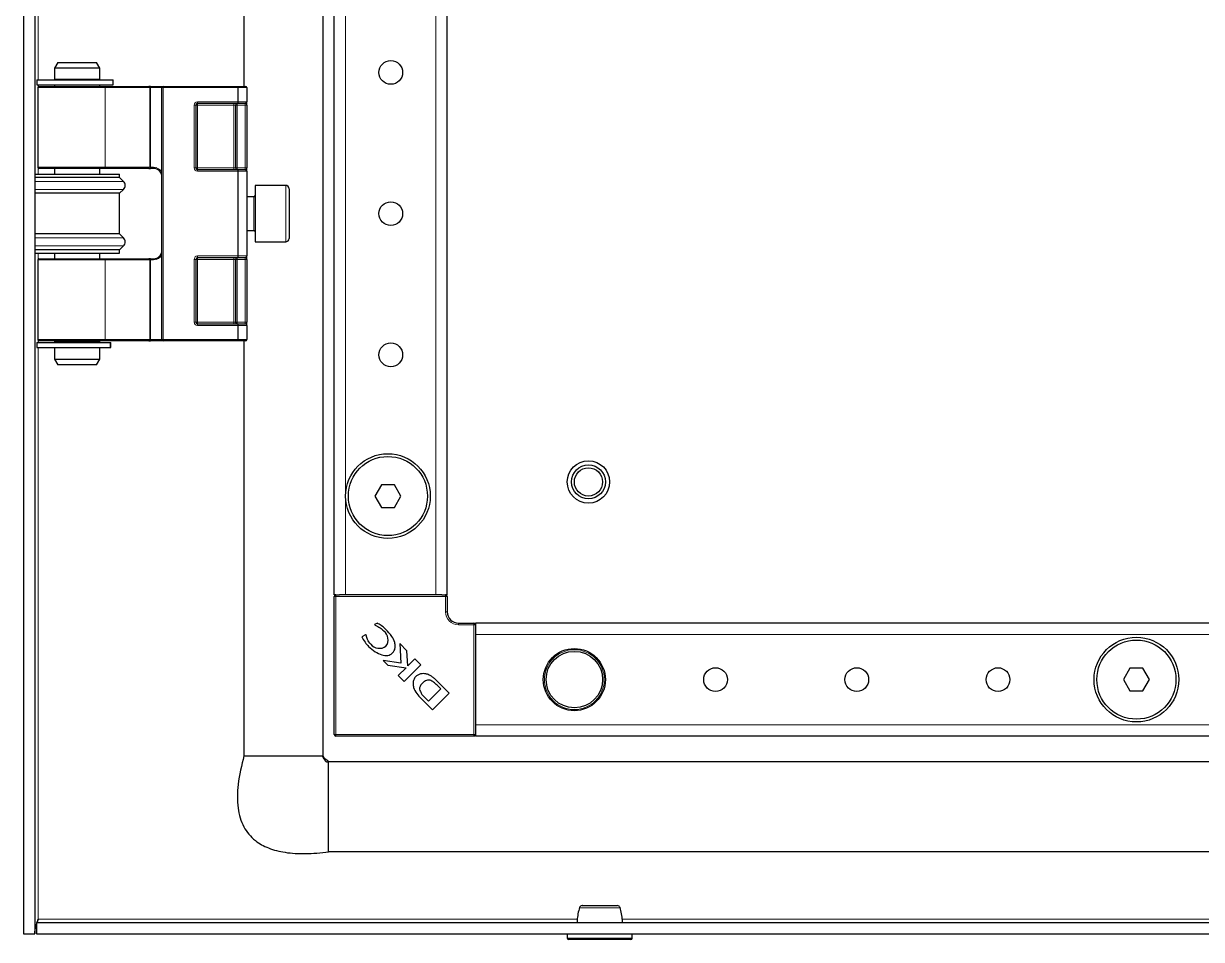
# Model space of a CAD drawing. Header units: millimetres. Extents: x -421 to 2398, y -1229 to 1219.
# Drawn here: x -272.9 to -64.3, y -704.5 to -542.3 of the extents above; entities that cross this region are included whole.
import ezdxf

# ---------------------------------------------------------------- set-up
doc = ezdxf.new("R2010")
doc.units = ezdxf.units.MM

msp = doc.modelspace()

# ---------------------------------------------------------------- linework, layer by layer
at = {"color": 7, "linetype": 'Continuous', "lineweight": 25}
for p, q in [((-272.86, 451.55), (-272.86, -703.45)), ((-270.86, 451.55), (-270.86, -703.45)), ((-219.86, 420.05), (-219.86, -671.95)), ((-217.86, -643.45), (-217.86, 391.55)), ((-197.86, -643.45), (-197.86, 391.55)), ((-233.86, -348.45), (-233.86, -553.45)), ((-266.78, -549.2), (-267.36, -550.2)), ((-267.36, -550.2), (-267.36, -552.2)), ((-263.89, -550.2), (-267.36, -550.2)), ((-266.78, -549.2), (-263.82, -549.2)), ((-259.36, -550.2), (-263.89, -550.2)), ((-263.82, -549.2), (-259.94, -549.2)), ((-259.36, -550.2), (-259.94, -549.2)), ((-259.36, -552.2), (-259.36, -550.2)), ((-270.51, -552.25), (-270.51, -553.15)), ((-270.51, -552.25), (-257.04, -552.25)), ((-259.36, -552.2), (-267.36, -552.2)), ((-266.86, -552.2), (-266.86, -552.25)), ((-259.86, -552.25), (-259.86, -552.2)), ((-257.04, -552.25), (-256.99, -552.25)), ((-256.99, -553.15), (-256.99, -552.25)), ((-270.51, -553.15), (-257.04, -553.15)), ((-270.36, -553.65), (-270.36, -567.75)), ((-270.16, -553.45), (-258.55, -553.45)), ((-267.36, -553.2), (-267.36, -553.45)), ((-259.36, -553.2), (-267.36, -553.2)), ((-266.86, -553.15), (-266.86, -553.2)), ((-259.86, -553.2), (-259.86, -553.15)), ((-259.36, -553.45), (-259.36, -553.2)), ((-258.55, -553.45), (-250.66, -553.45)), ((-257.04, -553.15), (-256.99, -553.15)), ((-250.38, -553.45), (-250.66, -553.45)), ((-250.38, -553.45), (-248.16, -553.45)), ((-248.36, -598.25), (-248.36, -553.65)), ((-248.16, -553.45), (-234.94, -553.45)), ((-234.94, -553.45), (-233.56, -553.45)), ((-234.86, -556.15), (-234.86, -553.65)), ((-233.36, -553.65), (-233.36, -556.15)), ((-234.98, -556.45), (-242.06, -556.45)), ((-233.66, -556.45), (-234.98, -556.45)), ((-233.36, -556.75), (-233.36, -556.15)), ((-242.36, -556.75), (-242.36, -567.85)), ((-235.36, -556.75), (-235.36, -567.85)), ((-233.36, -556.75), (-233.36, -567.85)), ((-270.86, -568.95), (-255.86, -568.95)), ((-258.55, -567.95), (-270.16, -567.95)), ((-267.36, -567.95), (-267.36, -568.95)), ((-259.36, -568.95), (-259.36, -567.95)), ((-250.66, -567.95), (-258.55, -567.95)), ((-255.86, -569.55), (-255.86, -568.95)), ((-250.66, -567.95), (-250.38, -567.95)), ((-249.86, -567.95), (-250.38, -567.95)), ((-242.06, -568.15), (-234.98, -568.15)), ((-234.98, -568.15), (-233.66, -568.15)), ((-234.86, -583.45), (-234.86, -568.45)), ((-233.36, -568.45), (-233.36, -567.85)), ((-233.36, -568.45), (-233.36, -583.45)), ((-255.86, -569.55), (-270.86, -569.55)), ((-255.16, -570.24), (-255.86, -569.55)), ((-226.46, -570.95), (-231.86, -570.95)), ((-231.86, -570.95), (-231.86, -575.95)), ((-255.86, -572.35), (-270.86, -572.35)), ((-255.86, -572.35), (-255.16, -571.67)), ((-255.86, -579.55), (-255.86, -572.35)), ((-232.11, -572.95), (-233.36, -572.95)), ((-225.86, -571.55), (-225.86, -575.95)), ((-231.86, -575.95), (-231.86, -580.95)), ((-225.86, -575.95), (-225.86, -580.35)), ((-255.86, -579.55), (-270.86, -579.55)), ((-255.16, -580.24), (-255.86, -579.55)), ((-233.36, -578.95), (-232.11, -578.95)), ((-255.86, -582.35), (-255.16, -581.66)), ((-231.86, -580.95), (-226.46, -580.95)), ((-255.86, -582.35), (-270.86, -582.35)), ((-270.86, -582.95), (-255.86, -582.95)), ((-267.36, -582.95), (-267.36, -583.95)), ((-259.36, -583.95), (-259.36, -582.95)), ((-255.86, -582.95), (-255.86, -582.35)), ((-234.98, -583.75), (-242.06, -583.75)), ((-233.66, -583.75), (-234.98, -583.75)), ((-233.36, -584.05), (-233.36, -583.45)), ((-270.36, -584.15), (-270.36, -598.25)), ((-270.16, -583.95), (-258.55, -583.95)), ((-258.55, -583.95), (-250.66, -583.95)), ((-250.38, -583.95), (-250.66, -583.95)), ((-250.38, -583.95), (-249.86, -583.95)), ((-242.36, -584.05), (-242.36, -595.15)), ((-235.36, -584.05), (-235.36, -595.15)), ((-233.36, -584.05), (-233.36, -595.15)), ((-242.06, -595.45), (-234.98, -595.45)), ((-234.98, -595.45), (-233.66, -595.45)), ((-234.86, -598.25), (-234.86, -595.75)), ((-233.36, -595.75), (-233.36, -595.15)), ((-233.36, -595.75), (-233.36, -598.25)), ((-270.51, -598.75), (-270.51, -599.65)), ((-270.51, -598.75), (-257.52, -598.75)), ((-270.51, -599.65), (-257.52, -599.65)), ((-258.55, -598.45), (-270.16, -598.45)), ((-267.36, -598.45), (-267.36, -598.7)), ((-259.36, -598.7), (-267.36, -598.7)), ((-267.36, -599.7), (-267.36, -601.7)), ((-259.36, -599.7), (-267.36, -599.7)), ((-266.86, -598.7), (-266.86, -598.75)), ((-266.86, -599.65), (-266.86, -599.7)), ((-259.86, -598.75), (-259.86, -598.7)), ((-259.86, -599.7), (-259.86, -599.65)), ((-259.36, -598.7), (-259.36, -598.45)), ((-259.36, -601.7), (-259.36, -599.7)), ((-250.66, -598.45), (-258.55, -598.45)), ((-257.52, -598.75), (-257.44, -598.75)), ((-257.52, -599.65), (-257.44, -599.65)), ((-257.44, -599.65), (-257.44, -598.75)), ((-257.44, -598.75), (-257.42, -598.75)), ((-257.44, -599.65), (-257.42, -599.65)), ((-257.42, -599.65), (-257.42, -598.75)), ((-250.66, -598.45), (-250.38, -598.45)), ((-248.16, -598.45), (-250.38, -598.45)), ((-234.94, -598.45), (-248.16, -598.45)), ((-233.56, -598.45), (-234.94, -598.45)), ((-233.86, -598.45), (-233.86, -671.95)), ((-267.36, -601.7), (-266.78, -602.7)), ((-267.36, -601.7), (-259.36, -601.7)), ((-259.94, -602.7), (-259.36, -601.7)), ((-259.94, -602.7), (-266.78, -602.7)), ((-209.51, -623.95), (-210.67, -625.95)), ((-207.21, -623.95), (-209.51, -623.95)), ((-206.05, -625.95), (-207.21, -623.95)), ((-210.67, -625.95), (-209.51, -627.95)), ((-207.21, -627.95), (-206.05, -625.95)), ((-209.51, -627.95), (-207.21, -627.95)), ((-217.56, -643.45), (-217.86, -643.45)), ((-217.86, -668.15), (-217.86, -643.75)), ((-217.56, -643.45), (-216.91, -643.45)), ((-215.86, -643.45), (-216.91, -643.45)), ((-199.86, -643.45), (-215.86, -643.45)), ((-198.81, -643.45), (-199.86, -643.45)), ((-198.81, -643.45), (-198.16, -643.45)), ((-197.86, -643.45), (-198.16, -643.45)), ((-197.86, -643.75), (-197.86, -646.45)), ((-210.23, -648.45), (-210.74, -648.7)), ((-195.86, -648.45), (-193.16, -648.45)), ((-13.36, -648.45), (-192.86, -648.45)), ((-192.86, -648.45), (-192.86, -648.75)), ((-212.32, -650.51), (-213, -650.85)), ((-212.18, -650.65), (-212.32, -650.51)), ((-210.74, -648.7), (-210.63, -648.81)), ((-192.86, -648.75), (-192.86, -649.4)), ((-192.86, -649.4), (-192.86, -650.45)), ((-192.86, -650.45), (-192.86, -666.45)), ((-206.27, -652.08), (-206.09, -655.55)), ((-204.99, -653.37), (-206.27, -652.08)), ((-204.81, -656.03), (-204.99, -653.37)), ((-209.19, -655.08), (-208.39, -655.88)), ((-206.09, -655.55), (-209.19, -655.08)), ((-208.39, -655.88), (-205.13, -656.36)), ((-205.13, -656.36), (-206.52, -657.75)), ((-205.47, -658.8), (-202.51, -655.84)), ((-203.57, -654.78), (-204.81, -656.03)), ((-202.51, -655.84), (-203.57, -654.78)), ((-77.01, -656.45), (-78.17, -658.45)), ((-74.71, -656.45), (-77.01, -656.45)), ((-73.55, -658.45), (-74.71, -656.45)), ((-206.52, -657.75), (-205.47, -658.8)), ((-78.17, -658.45), (-77.01, -660.45)), ((-74.71, -660.45), (-73.55, -658.45)), ((-201.17, -662.28), (-198.99, -660.1)), ((-200.47, -663.8), (-197.51, -660.84)), ((-198.99, -660.1), (-199.67, -659.44)), ((-199.4, -658.96), (-199.42, -658.94)), ((-197.51, -660.84), (-199.4, -658.96)), ((-77.01, -660.45), (-74.71, -660.45)), ((-202.46, -661.81), (-200.47, -663.8)), ((-201.91, -661.56), (-201.17, -662.28)), ((-192.86, -666.45), (-192.86, -667.5)), ((-193.16, -668.45), (-217.56, -668.45)), ((-192.86, -667.5), (-192.86, -668.15)), ((-192.86, -668.15), (-192.86, -668.45)), ((-13.36, -668.45), (-192.86, -668.45)), ((-218.86, -672.95), (-12.76, -672.95)), ((114.14, -688.95), (-218.86, -688.95)), ((-270.56, -701.45), (119.84, -701.45)), ((-270.56, -701.45), (-270.56, -703.45)), ((-270.46, -701.45), (-270.26, -700.85)), ((-272.86, -703.45), (-270.86, -703.45)), ((-270.56, -703.45), (119.84, -703.45)), ((-176.61, -703.45), (-176.61, -704.2)), ((-173.87, -704.45), (-176.36, -704.45)), ((-165.36, -704.45), (-173.87, -704.45)), ((-165.11, -704.2), (-165.11, -703.45))]:
    msp.add_line(p, q, dxfattribs=at)
at = {"color": 8, "linetype": 'Continuous', "lineweight": 18}
for p, q in [((-215.86, -643.45), (-215.86, 391.55)), ((-199.86, -643.45), (-199.86, 391.55)), ((-270.26, -552.25), (-270.26, -349.65)), ((-257.04, -552.25), (-257.04, -553.15)), ((-258.41, -553.65), (-270.36, -553.65)), ((-270.26, -553.48), (-270.26, -553.15)), ((-258.41, -553.65), (-258.41, -567.75)), ((-250.52, -553.65), (-258.41, -553.65)), ((-250.52, -567.75), (-250.52, -553.65)), ((-250.38, -553.65), (-250.52, -553.65)), ((-250.38, -553.65), (-250.38, -553.45)), ((-250.38, -553.65), (-250.38, -567.75)), ((-248.36, -553.65), (-250.38, -553.65)), ((-248.36, -553.65), (-248.16, -553.65)), ((-248.16, -553.45), (-248.16, -553.65)), ((-248.16, -553.65), (-248.16, -598.25)), ((-234.86, -553.65), (-248.16, -553.65)), ((-233.36, -553.65), (-234.86, -553.65)), ((-242.06, -556.15), (-234.86, -556.15)), ((-242.06, -556.15), (-242.06, -556.45)), ((-242.06, -556.45), (-242.06, -556.75)), ((-235.66, -556.45), (-235.66, -556.75)), ((-235.06, -556.45), (-235.06, -556.75)), ((-234.86, -556.15), (-233.36, -556.15)), ((-233.66, -556.45), (-233.66, -556.75)), ((-242.66, -567.85), (-242.66, -556.75)), ((-242.66, -556.75), (-242.36, -556.75)), ((-242.36, -556.75), (-242.06, -556.75)), ((-242.06, -556.75), (-242.06, -567.85)), ((-235.66, -556.75), (-242.06, -556.75)), ((-235.66, -556.75), (-235.36, -556.75)), ((-235.66, -567.85), (-235.66, -556.75)), ((-235.36, -556.75), (-235.06, -556.75)), ((-233.66, -556.75), (-235.06, -556.75)), ((-235.06, -556.75), (-235.06, -567.85)), ((-233.36, -556.75), (-233.66, -556.75)), ((-233.66, -567.85), (-233.66, -556.75)), ((-270.36, -567.75), (-258.41, -567.75)), ((-270.26, -568.95), (-270.26, -567.92)), ((-258.41, -567.75), (-250.52, -567.75)), ((-250.38, -567.75), (-250.52, -567.75)), ((-250.38, -567.95), (-250.38, -567.75)), ((-250.38, -567.75), (-249.86, -567.75)), ((-249.86, -567.95), (-249.86, -567.75)), ((-242.36, -567.85), (-242.66, -567.85)), ((-242.06, -567.85), (-242.36, -567.85)), ((-242.06, -567.85), (-235.66, -567.85)), ((-242.06, -567.85), (-242.06, -568.15)), ((-242.06, -568.15), (-242.06, -568.45)), ((-234.86, -568.45), (-242.06, -568.45)), ((-235.66, -567.85), (-235.66, -568.15)), ((-235.36, -567.85), (-235.66, -567.85)), ((-235.06, -567.85), (-235.36, -567.85)), ((-235.06, -567.85), (-235.06, -568.15)), ((-235.06, -567.85), (-233.66, -567.85)), ((-233.36, -568.45), (-234.86, -568.45)), ((-233.66, -567.85), (-233.66, -568.15)), ((-233.66, -567.85), (-233.36, -567.85)), ((-255.16, -570.24), (-270.86, -570.24)), ((-226.46, -575.95), (-226.46, -570.95)), ((-255.16, -571.67), (-270.86, -571.67)), ((-232.11, -578.95), (-232.11, -572.95)), ((-226.46, -580.95), (-226.46, -575.95)), ((-255.16, -580.24), (-270.86, -580.24)), ((-255.16, -581.66), (-270.86, -581.66)), ((-270.26, -583.98), (-270.26, -582.95)), ((-242.06, -583.45), (-234.86, -583.45)), ((-242.06, -583.75), (-242.06, -583.45)), ((-242.06, -583.75), (-242.06, -584.05)), ((-235.66, -583.75), (-235.66, -584.05)), ((-235.06, -584.05), (-235.06, -583.75)), ((-234.86, -583.45), (-233.36, -583.45)), ((-233.66, -584.05), (-233.66, -583.75)), ((-258.41, -584.15), (-270.36, -584.15)), ((-258.41, -584.15), (-258.41, -598.25)), ((-250.52, -584.15), (-258.41, -584.15)), ((-250.52, -598.25), (-250.52, -584.15)), ((-250.52, -584.15), (-250.38, -584.15)), ((-250.38, -584.15), (-250.38, -583.95)), ((-250.38, -584.15), (-250.38, -598.25)), ((-249.86, -584.15), (-250.38, -584.15)), ((-249.86, -584.15), (-249.86, -583.95)), ((-242.66, -595.15), (-242.66, -584.05)), ((-242.66, -584.05), (-242.36, -584.05)), ((-242.36, -584.05), (-242.06, -584.05)), ((-235.66, -584.05), (-242.06, -584.05)), ((-242.06, -584.05), (-242.06, -595.15)), ((-235.66, -584.05), (-235.36, -584.05)), ((-235.66, -595.15), (-235.66, -584.05)), ((-235.36, -584.05), (-235.06, -584.05)), ((-233.66, -584.05), (-235.06, -584.05)), ((-235.06, -584.05), (-235.06, -595.15)), ((-233.66, -584.05), (-233.36, -584.05)), ((-233.66, -595.15), (-233.66, -584.05)), ((-242.66, -595.15), (-242.36, -595.15)), ((-242.36, -595.15), (-242.06, -595.15)), ((-242.06, -595.15), (-242.06, -595.45)), ((-242.06, -595.15), (-235.66, -595.15)), ((-242.06, -595.75), (-242.06, -595.45)), ((-234.86, -595.75), (-242.06, -595.75)), ((-235.66, -595.15), (-235.66, -595.45)), ((-235.66, -595.15), (-235.36, -595.15)), ((-235.36, -595.15), (-235.06, -595.15)), ((-235.06, -595.45), (-235.06, -595.15)), ((-235.06, -595.15), (-233.66, -595.15)), ((-233.36, -595.75), (-234.86, -595.75)), ((-233.66, -595.45), (-233.66, -595.15)), ((-233.66, -595.15), (-233.36, -595.15)), ((-270.36, -598.25), (-258.41, -598.25)), ((-258.41, -598.25), (-250.52, -598.25)), ((-250.52, -598.25), (-250.38, -598.25)), ((-250.38, -598.45), (-250.38, -598.25)), ((-250.38, -598.25), (-248.36, -598.25)), ((-248.16, -598.25), (-248.36, -598.25)), ((-248.16, -598.25), (-234.86, -598.25)), ((-248.16, -598.25), (-248.16, -598.45)), ((-234.86, -598.25), (-233.36, -598.25)), ((-270.26, -598.75), (-270.26, -598.42)), ((-270.26, -700.85), (-270.26, -599.65)), ((-257.52, -598.75), (-257.52, -599.65)), ((-217.86, -643.75), (-217.56, -643.75)), ((-217.56, -643.45), (-217.56, -643.75)), ((-217.56, -643.75), (-217.56, -668.15)), ((-198.16, -643.75), (-217.56, -643.75)), ((-198.16, -643.45), (-198.16, -643.75)), ((-198.16, -646.45), (-198.16, -643.75)), ((-198.16, -643.75), (-197.86, -643.75)), ((-197.86, -646.45), (-198.16, -646.45)), ((-195.86, -648.45), (-195.86, -648.75)), ((-193.16, -648.45), (-193.16, -648.75)), ((-193.16, -648.75), (-195.86, -648.75)), ((-193.16, -668.15), (-193.16, -648.75)), ((-193.16, -648.75), (-192.86, -648.75)), ((-13.36, -650.45), (-192.86, -650.45)), ((-13.36, -666.45), (-192.86, -666.45)), ((-217.56, -668.15), (-217.86, -668.15)), ((-217.56, -668.15), (-193.16, -668.15)), ((-217.56, -668.15), (-217.56, -668.45)), ((-193.16, -668.15), (-193.16, -668.45)), ((-193.16, -668.15), (-192.86, -668.15)), ((-174.83, -700.85), (-270.26, -700.85)), ((16.17, -700.85), (-166.89, -700.85)), ((-176.61, -704.2), (-174, -704.2)), ((-174, -704.2), (-165.11, -704.2))]:
    msp.add_line(p, q, dxfattribs=at)
at = {"color": 7, "linetype": 'Continuous', "lineweight": 25}
for centre, radius in [((-207.86, -550.95), 2.1), ((-207.86, -575.95), 2.1), ((-207.86, -600.95), 2.1), ((-208.36, -625.95), 7.5), ((-208.36, -625.95), 7), ((-172.86, -623.45), 3.75), ((-172.86, -623.45), 3), ((-172.86, -623.45), 2.5), ((-75.86, -658.45), 7.5), ((-75.86, -658.45), 7), ((-175.36, -658.45), 5.5), ((-175.36, -658.45), 5), ((-150.36, -658.45), 2.1), ((-125.36, -658.45), 2.1), ((-100.36, -658.45), 2.1)]:
    msp.add_circle(centre, radius, dxfattribs=at)
at = {"color": 8, "linetype": 'Continuous', "lineweight": 18}
msp.add_circle((-175.36, -658.45), 5.3, dxfattribs=at)
at = {"color": 7, "linetype": 'Continuous', "lineweight": 25}
for centre, radius, start, end in [((-270.16, -553.65), 0.2, 90, 180), ((-248.16, -553.65), 0.2, 90, 180), ((-233.56, -553.65), 0.2, 0, 90), ((-242.06, -556.75), 0.3, 90, 180), ((-235.06, -556.75), 0.3, 90, 180), ((-233.66, -556.15), 0.3, 270, 0), ((-270.16, -567.75), 0.2, 180, 270), ((-249.86, -569.45), 1.5, 0, 90), ((-242.06, -567.85), 0.3, 180, 270), ((-235.06, -567.85), 0.3, 180, 270), ((-233.66, -568.45), 0.3, 0, 90), ((-255.86, -570.95), 1, 314.427, 45.573), ((-226.46, -571.55), 0.6, 0, 90), ((-232.11, -572.7), 0.25, 270, 0), ((-232.11, -579.2), 0.25, 0, 90), ((-255.86, -580.95), 1, 314.427, 45.573), ((-226.46, -580.35), 0.6, 270, 0), ((-249.86, -582.45), 1.5, 270, 0), ((-242.06, -584.05), 0.3, 90, 180), ((-235.06, -584.05), 0.3, 90, 180), ((-233.66, -583.45), 0.3, 270, 0), ((-270.16, -584.15), 0.2, 90, 180), ((-242.06, -595.15), 0.3, 180, 270), ((-235.06, -595.15), 0.3, 180, 270), ((-233.66, -595.75), 0.3, 0, 90), ((-270.16, -598.25), 0.2, 180, 270), ((-248.16, -598.25), 0.2, 180, 270), ((-233.56, -598.25), 0.2, 270, 0), ((-217.56, -643.75), 0.3, 90, 180), ((-198.16, -643.75), 0.3, 0, 90), ((-195.86, -646.45), 2, 180, 270), ((-193.16, -648.75), 0.3, 0, 90), ((-210.27, -651.38), 1.94, 323.3097, 52.3464), ((-209.86, -650.94), 1.97, 218.454, 305.887), ((-199.25, -658.15), 4.87, 200.3445, 228.7777), ((-197.44, -657.38), 6.12, 216.9888, 223.0744), ((-217.56, -668.15), 0.3, 180, 270), ((-193.16, -668.15), 0.3, 270, 0), ((-173.97, -698.95), 0.5, 89.9637, 164.834), ((-167.75, -698.95), 0.5, 15.2465, 90.046), ((-176.36, -704.2), 0.25, 180, 270), ((-165.36, -704.2), 0.25, 270, 0)]:
    msp.add_arc(centre, radius, start, end, dxfattribs=at)
at = {"color": 8, "linetype": 'Continuous', "lineweight": 18}
for centre, radius, start, end in [((-258.59, -553.63), 0.179, 351.9505, 78.5782), ((-250.7, -553.63), 0.179, 351.9505, 78.5782), ((-242.06, -556.75), 0.6, 90, 180), ((-258.59, -567.78), 0.179, 281.4218, 8.0495), ((-250.7, -567.78), 0.179, 281.4218, 8.0495), ((-249.86, -569.45), 1.7, 28.0725, 90), ((-242.06, -567.85), 0.6, 180, 270), ((-249.86, -582.45), 1.7, 270, 331.9275), ((-242.06, -584.05), 0.6, 90, 180), ((-258.59, -584.13), 0.179, 351.9505, 78.5782), ((-250.7, -584.13), 0.179, 351.9505, 78.5782), ((-242.06, -595.15), 0.6, 180, 270), ((-258.59, -598.28), 0.179, 281.4218, 8.0495), ((-250.7, -598.28), 0.179, 281.4218, 8.0495), ((-195.86, -646.45), 2.3, 180, 270)]:
    msp.add_arc(centre, radius, start, end, dxfattribs=at)
at = {"color": 7, "linetype": 'Continuous', "lineweight": 25}
for centre, major_axis, start_param, end_param in [((-234.94, -553.65), (0, 0.2), 4.712389, 6.283185), ((-234.98, -556.15), (0, 0.3), 3.141593, 4.712389), ((-234.98, -568.45), (0, 0.3), 4.712389, 6.283185), ((-234.98, -583.45), (0, 0.3), 3.141593, 4.712389), ((-234.98, -595.75), (0, 0.3), 4.712389, 6.283185), ((-234.94, -598.25), (0, 0.2), 3.141593, 4.712389)]:
    msp.add_ellipse(centre, major_axis=major_axis, ratio=0.414214, start_param=start_param, end_param=end_param, dxfattribs=at)
for points, knots in [([(-208.72, -649.56), (-208.99, -649.31), (-209.45, -648.88), (-210, -648.58), (-210.23, -648.45)], [0, 0, 0, 0, 0.577653, 1, 1, 1, 1]), ([(-210.63, -648.81), (-210.32, -648.95), (-209.75, -649.22), (-209.29, -649.65), (-209.08, -649.84)], [0, 0, 0, 0, 0.5476433, 1, 1, 1, 1]), ([(-207.6, -653.79), (-207.46, -653.62), (-207.18, -653.29), (-207.01, -652.59), (-207.15, -651.72), (-207.71, -650.64), (-208.35, -649.95), (-208.72, -649.56)], [0, 0, 0, 0, 0.130532, 0.266031, 0.423997, 0.666819, 1, 1, 1, 1]), ([(-213, -650.85), (-212.82, -651.19), (-212.48, -651.82), (-211.99, -652.34), (-211.77, -652.58)], [0, 0, 0, 0, 0.5368, 1, 1, 1, 1]), ([(-211.41, -652.17), (-211.62, -651.91), (-212, -651.46), (-212.13, -650.89), (-212.18, -650.65)], [0, 0, 0, 0, 0.5796082, 1, 1, 1, 1]), ([(-211.77, -652.58), (-211.39, -652.91), (-210.7, -653.53), (-209.53, -654.08), (-208.59, -654.22), (-207.94, -654.06), (-207.71, -653.88), (-207.6, -653.79)], [0, 0, 0, 0, 0.315674, 0.58952, 0.813199, 0.909026, 1, 1, 1, 1]), ([(-200.75, -657.8), (-200.95, -657.69), (-201.34, -657.49), (-201.97, -657.37), (-202.56, -657.41), (-203.1, -657.61), (-203.53, -657.97), (-203.83, -658.48), (-203.94, -659.14), (-203.86, -659.6), (-203.81, -659.84)], [0, 0, 0, 0, 0.138091, 0.265455, 0.384013, 0.496103, 0.605759, 0.71979, 0.847662, 1, 1, 1, 1]), ([(-199.67, -659.44), (-199.87, -659.25), (-200.23, -658.9), (-200.77, -658.58), (-201.22, -658.51), (-201.56, -658.58), (-201.92, -658.77), (-202.13, -658.97), (-202.24, -659.07)], [0, 0, 0, 0, 0.274676, 0.503042, 0.607381, 0.716579, 0.843412, 1, 1, 1, 1]), ([(-199.9, -658.48), (-200.05, -658.34), (-200.32, -658.1), (-200.61, -657.89), (-200.75, -657.8)], [0, 0, 0, 0, 0.55183, 1, 1, 1, 1]), ([(-199.42, -658.94), (-199.49, -658.86), (-199.65, -658.71), (-199.82, -658.56), (-199.9, -658.48)], [0, 0, 0, 0, 0.486421, 1, 1, 1, 1]), ([(-202.24, -659.07), (-202.33, -659.17), (-202.5, -659.34), (-202.68, -659.62), (-202.77, -659.89), (-202.77, -660.22), (-202.62, -660.62), (-202.43, -660.9), (-202.33, -661.06)], [0, 0, 0, 0, 0.176808, 0.319231, 0.43938, 0.552395, 0.749205, 1, 1, 1, 1]), ([(-233.86, -671.95), (-234.27, -673.63), (-235, -676.67), (-235.09, -680.98), (-234.12, -684.53), (-232.07, -686.98), (-229.43, -688.41), (-226.41, -689.15), (-222.81, -689.36), (-220.24, -689.09), (-218.86, -688.95)], [0, 0, 0, 0, 0.176067, 0.318225, 0.435596, 0.543482, 0.633889, 0.737152, 0.858183, 1, 1, 1, 1]), ([(-220.84, -671.95), (-220.54, -671.95), (-220.09, -671.95), (-220, -671.95), (-219.97, -671.95)], [0, 0, 0, 0, 0.649139, 1, 1, 1, 1]), ([(-218.86, -673.11), (-218.96, -673.1), (-219.1, -673.08), (-219.26, -673.01), (-219.34, -672.96), (-219.4, -672.89), (-219.44, -672.82), (-219.46, -672.75), (-219.53, -672.57), (-219.7, -672.49), (-219.85, -672.26), (-219.88, -672.06), (-219.9, -671.95)], [0, 0, 0, 0, 0.146823, 0.202041, 0.247643, 0.28691, 0.323569, 0.360785, 0.40083, 0.628513, 0.79432, 1, 1, 1, 1]), ([(-218.86, -672.95), (-219.08, -672.8), (-219.49, -672.54), (-219.75, -672.13), (-219.86, -671.95)], [0, 0, 0, 0, 0.556114, 1, 1, 1, 1]), ([(-218.86, -688.95), (-218.86, -688.92), (-218.86, -688.86), (-218.86, -688.21), (-218.86, -686.75), (-218.86, -684.56), (-218.86, -682.56), (-218.86, -680.95), (-218.86, -679.34), (-218.86, -677.34), (-218.86, -675.16), (-218.86, -673.65), (-218.86, -673.25), (-218.86, -673.11)], [0, 0, 0, 0, 0.069165, 0.1363, 0.267291, 0.398282, 0.465417, 0.534583, 0.603748, 0.670883, 0.801874, 0.932865, 1, 1, 1, 1]), ([(-173.93, -698.45), (-173.94, -698.45), (-173.99, -698.45), (-173.71, -698.45), (-173.19, -698.45), (-172.47, -698.45), (-171.62, -698.45), (-170.55, -698.45), (-169.53, -698.45), (-168.64, -698.45), (-168.03, -698.45), (-167.74, -698.45), (-167.78, -698.45), (-167.79, -698.45)], [0, 0, 0, 0, 0.03384, 0.141254, 0.248698, 0.315774, 0.423314, 0.530846, 0.63821, 0.745706, 0.853372, 0.960917, 1, 1, 1, 1]), ([(-174.45, -698.8), (-174.64, -699.54), (-174.86, -700.4), (-174.88, -701.32), (-174.88, -701.45)], [0, 0, 0, 0, 0.85815, 1, 1, 1, 1]), ([(-166.84, -701.45), (-166.84, -701.32), (-166.86, -700.4), (-167.08, -699.54), (-167.27, -698.8)], [0, 0, 0, 0, 0.14185, 1, 1, 1, 1]), ([(-270.86, -703.45), (-270.83, -703.02), (-270.8, -702.46), (-270.6, -701.9), (-270.56, -701.77)], [0, 0, 0, 0, 0.773459, 1, 1, 1, 1])]:
    msp.add_open_spline(points, degree=3, knots=knots, dxfattribs=at)
for points in [[(-233.86, -671.95), (-233.82, -671.95), (-233.73, -671.95), (-233.16, -671.95), (-232.88, -671.95)], [(-232.88, -671.95), (-232.55, -671.95), (-231.89, -671.95), (-230.91, -671.95), (-230.43, -671.95)], [(-230.43, -671.95), (-229.87, -671.95), (-228.74, -671.95), (-227.49, -671.95), (-226.86, -671.95)], [(-226.86, -671.95), (-226.23, -671.95), (-224.98, -671.95), (-223.85, -671.95), (-223.29, -671.95)], [(-223.29, -671.95), (-222.81, -671.95), (-221.83, -671.95), (-221.17, -671.95), (-220.84, -671.95)], [(-270.26, -700.85), (-270.28, -700.93), (-270.33, -701.09), (-270.41, -701.29), (-270.48, -701.42), (-270.53, -701.44), (-270.56, -701.45)]]:
    msp.add_open_spline(points, degree=3, dxfattribs=at)
at = {"color": 8, "linetype": 'Continuous', "lineweight": 18}
msp.add_open_spline([(-167.31, -698.83), (-167.3, -698.83), (-167.25, -698.83), (-167.6, -698.83), (-168.3, -698.83), (-169.32, -698.83), (-170.51, -698.83), (-171.73, -698.83), (-172.72, -698.83), (-173.55, -698.83), (-174.15, -698.83), (-174.48, -698.83), (-174.42, -698.83), (-174.41, -698.83)], degree=3, knots=[0, 0, 0, 0, 0.038891, 0.14638, 0.253973, 0.361383, 0.468681, 0.576165, 0.683665, 0.750707, 0.858068, 0.965424, 1, 1, 1, 1], dxfattribs=at)

doc.saveas('drawing.dxf')
